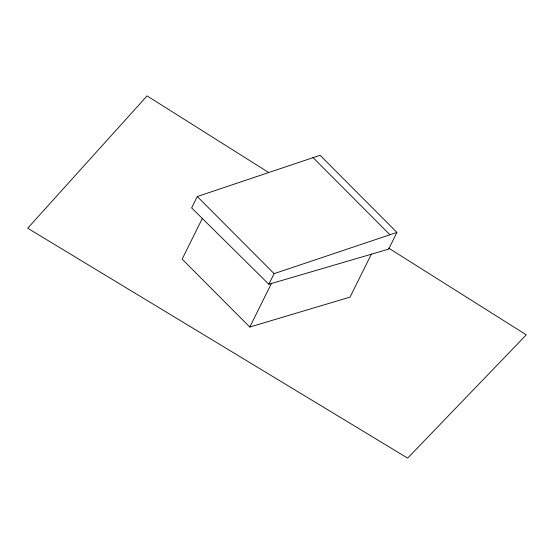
<?xml version="1.0" encoding="UTF-8"?>
<svg xmlns="http://www.w3.org/2000/svg" width="554" height="554" viewBox="0 0 554 554"><rect width="100%" height="100%" fill="white"/><g stroke="black" fill="none" stroke-linecap="round" stroke-linejoin="round"><path stroke-width="0.83" d="M197.279 196.532L191.642 207.895L268.849 284.271L388.617 249.155L396.927 232.417L320.087 155.293L197.279 196.532L274.119 273.655L396.927 232.417M202.383 218.338L182.134 259.12L249.799 327.033L350.038 297.11L371.429 254.023M268.849 284.271L274.119 273.655M249.799 327.033L271.557 283.191M268.593 172.467L147.059 95.89L27.7 228.227L407.654 458.11L526.3 334.838L388.659 248.116M312.913 157.433L389.753 234.557"/></g></svg>
